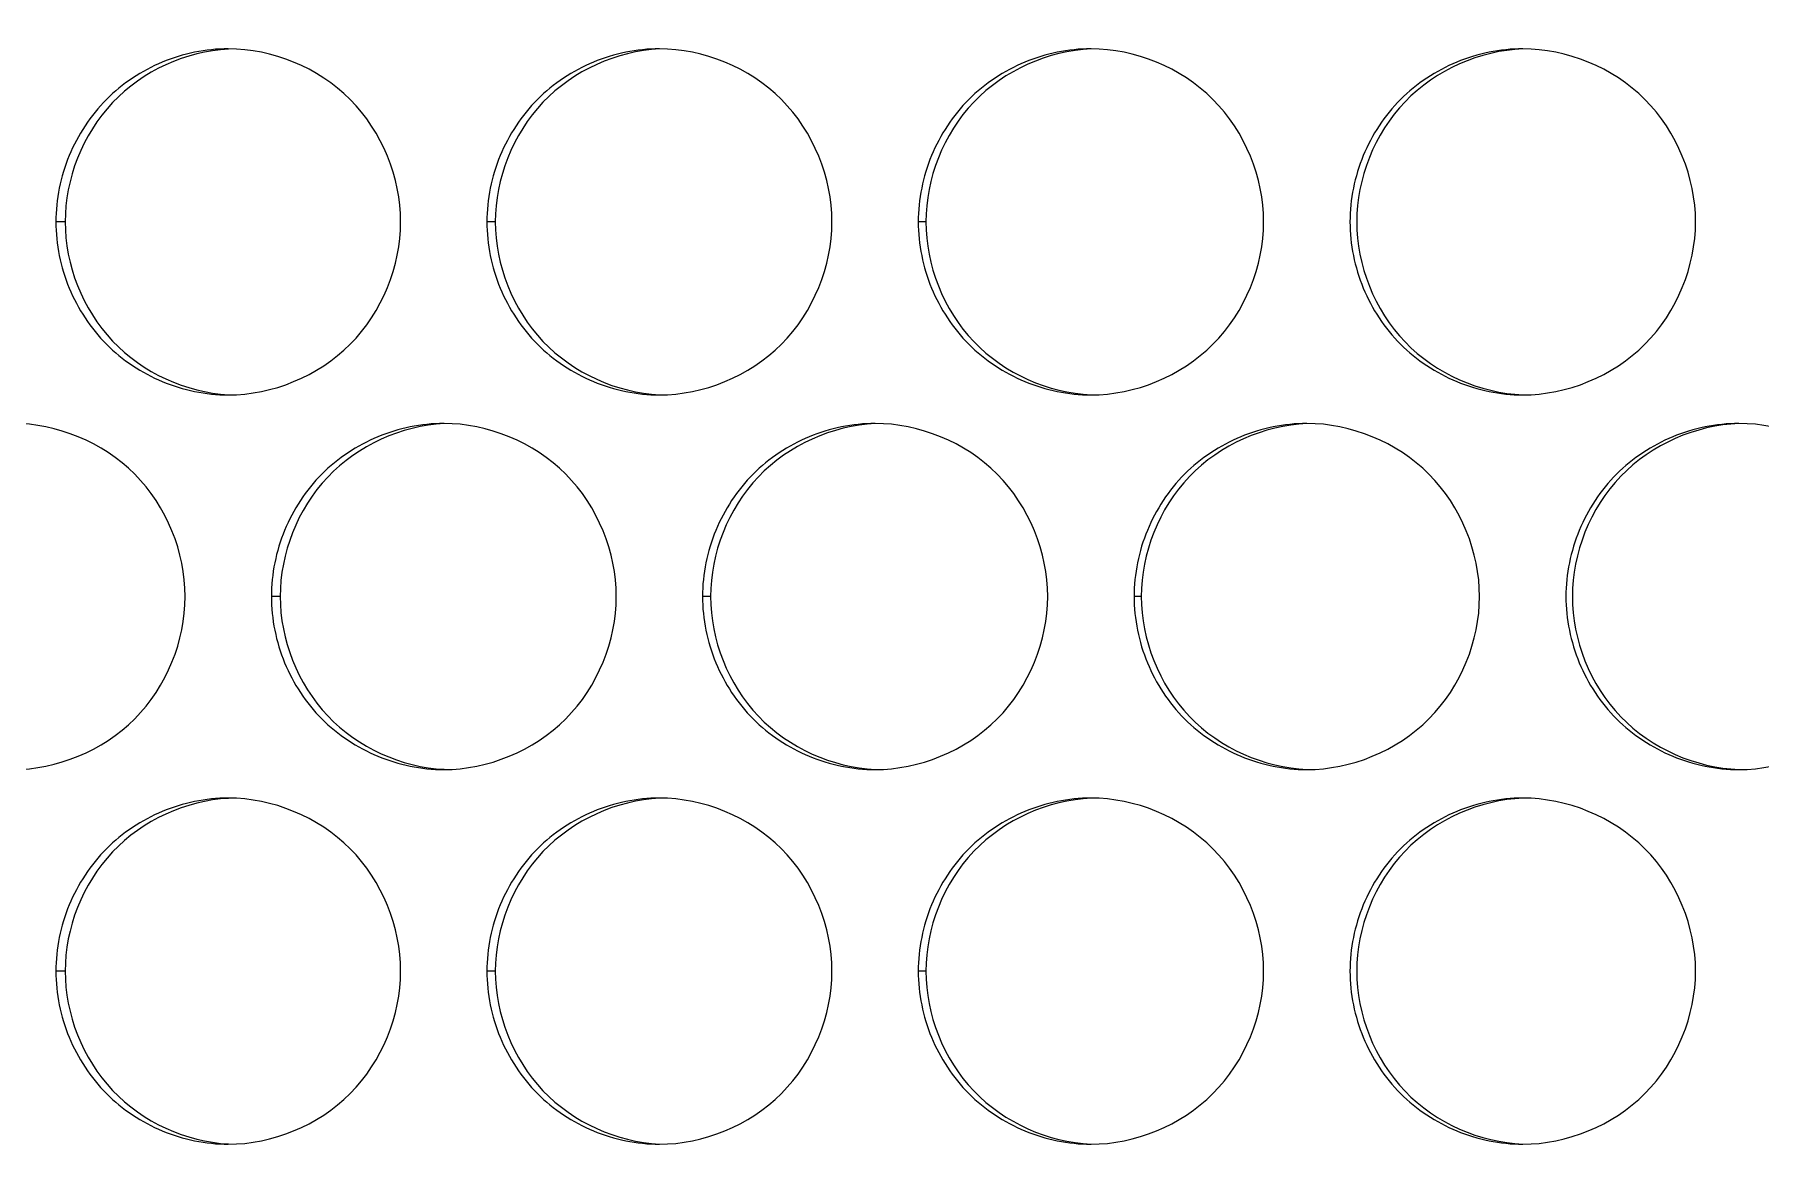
# Model space of a CAD drawing. Header units: millimetres. Extents: x 1177 to 4147, y 93 to 2194.
# Drawn here: x 1726.67 to 1756.59, y 1771.54 to 1791.03 of the extents above; entities that cross this region are included whole.
import ezdxf

# ---------------------------------------------------------------- set-up
doc = ezdxf.new("R2010")
doc.units = ezdxf.units.MM
doc.header["$LTSCALE"] = 0.1
doc.layers.get('0').update_dxf_attribs({"lineweight": 13})
doc.layers.add('标注', color=251, linetype='Continuous', lineweight=9)

msp = doc.modelspace()

# ---------------------------------------------------------------- linework, layer by layer
for radius, start, end in [(196.75, 204.56225, 43.01001), (177.334, 204.90538, 48.55999), (177.047, 204.9052, 48.6494), (168.077, 204.78787, 51.55568), (165.455, 204.70676, 52.44821), (156.5, 204.24844, 55.64881), (156.25, 204.23139, 55.74165), (155.11, 204.1505, 56.16753), (155, 204.14243, 56.20879)]:
    msp.add_arc((1812.49, 1686.895), radius, start, end)
at = {"layer": '标注'}
for p, q in [((1727.205, 1787.779), (1727.044, 1787.779)), ((1727.205, 1787.779), (1727.044, 1787.779)), ((1734.661, 1787.779), (1734.515, 1787.779)), ((1734.661, 1787.779), (1734.515, 1787.779)), ((1742.124, 1787.779), (1741.992, 1787.779)), ((1742.124, 1787.779), (1741.992, 1787.779)), ((1730.932, 1781.284), (1730.779, 1781.284)), ((1738.392, 1781.284), (1738.252, 1781.284)), ((1745.858, 1781.284), (1745.733, 1781.284)), ((1727.205, 1774.789), (1727.044, 1774.789)), ((1727.205, 1774.789), (1727.044, 1774.789)), ((1734.661, 1774.789), (1734.515, 1774.789)), ((1734.661, 1774.789), (1734.515, 1774.789)), ((1742.124, 1774.789), (1741.992, 1774.789)), ((1742.124, 1774.789), (1741.992, 1774.789))]:
    msp.add_line(p, q, dxfattribs=at)
msp.add_spline([(2027.49, 1819.182), (1864.296, 1806.369), (1766.772, 1737.15), (1658.757, 1615.796), (1597.49, 1595.163)], degree=3, dxfattribs=at)
for points, knots in [([(1730.036, 1790.775), (1729.299, 1790.736), (1727.795, 1790.06), (1727.205, 1788.521), (1727.205, 1787.779)], [0, 0, 0, 0, 0.49894, 1, 1, 1, 1]), ([(1730.036, 1790.775), (1729.299, 1790.736), (1727.795, 1790.06), (1727.205, 1788.521), (1727.205, 1787.779)], [0, 0, 0, 0, 0.49894, 1, 1, 1, 1]), ([(1733.02, 1787.779), (1733.02, 1788.544), (1732.385, 1790.136), (1730.794, 1790.779), (1730.032, 1790.779)], [0, 0, 0, 0, 0.500703, 1, 1, 1, 1]), ([(1733.02, 1787.779), (1733.02, 1788.544), (1732.385, 1790.136), (1730.794, 1790.779), (1730.032, 1790.779)], [0, 0, 0, 0, 0.500703, 1, 1, 1, 1]), ([(1737.509, 1790.776), (1736.769, 1790.74), (1735.256, 1790.068), (1734.661, 1788.523), (1734.661, 1787.779)], [0, 0, 0, 0, 0.499102, 1, 1, 1, 1]), ([(1737.509, 1790.776), (1736.769, 1790.74), (1735.256, 1790.068), (1734.661, 1788.523), (1734.661, 1787.779)], [0, 0, 0, 0, 0.499102, 1, 1, 1, 1]), ([(1740.496, 1787.779), (1740.496, 1788.544), (1739.86, 1790.137), (1738.268, 1790.779), (1737.505, 1790.779)], [0, 0, 0, 0, 0.50054, 1, 1, 1, 1]), ([(1740.496, 1787.779), (1740.496, 1788.544), (1739.86, 1790.137), (1738.268, 1790.779), (1737.505, 1790.779)], [0, 0, 0, 0, 0.50054, 1, 1, 1, 1]), ([(1744.988, 1790.777), (1744.245, 1790.744), (1742.724, 1790.075), (1742.124, 1788.525), (1742.124, 1787.779)], [0, 0, 0, 0, 0.49925, 1, 1, 1, 1]), ([(1744.988, 1790.777), (1744.245, 1790.744), (1742.724, 1790.075), (1742.124, 1788.525), (1742.124, 1787.779)], [0, 0, 0, 0, 0.49925, 1, 1, 1, 1]), ([(1747.978, 1787.779), (1747.978, 1788.545), (1747.341, 1790.138), (1745.748, 1790.779), (1744.984, 1790.779)], [0, 0, 0, 0, 0.500393, 1, 1, 1, 1]), ([(1747.978, 1787.779), (1747.978, 1788.545), (1747.341, 1790.138), (1745.748, 1790.779), (1744.984, 1790.779)], [0, 0, 0, 0, 0.500393, 1, 1, 1, 1]), ([(1752.474, 1790.777), (1751.728, 1790.749), (1750.198, 1790.083), (1749.593, 1788.527), (1749.593, 1787.779)], [0, 0, 0, 0, 0.499382, 1, 1, 1, 1]), ([(1752.474, 1790.777), (1751.728, 1790.749), (1750.198, 1790.083), (1749.593, 1788.527), (1749.593, 1787.779)], [0, 0, 0, 0, 0.499382, 1, 1, 1, 1]), ([(1755.466, 1787.779), (1755.466, 1788.545), (1754.827, 1790.138), (1753.234, 1790.779), (1752.47, 1790.779)], [0, 0, 0, 0, 0.500261, 1, 1, 1, 1]), ([(1755.466, 1787.779), (1755.466, 1788.545), (1754.827, 1790.138), (1753.234, 1790.779), (1752.47, 1790.779)], [0, 0, 0, 0, 0.500261, 1, 1, 1, 1]), ([(1728.889, 1790.548), (1728.531, 1790.398), (1727.861, 1789.958), (1727.423, 1789.286), (1727.275, 1788.927)], [0, 0, 0, 0, 0.499722, 1, 1, 1, 1]), ([(1728.889, 1790.548), (1728.531, 1790.398), (1727.861, 1789.958), (1727.423, 1789.286), (1727.275, 1788.927)], [0, 0, 0, 0, 0.499722, 1, 1, 1, 1]), ([(1736.361, 1790.548), (1736.002, 1790.398), (1735.332, 1789.958), (1734.894, 1789.287), (1734.745, 1788.927)], [0, 0, 0, 0, 0.499813, 1, 1, 1, 1]), ([(1736.361, 1790.548), (1736.002, 1790.398), (1735.332, 1789.958), (1734.894, 1789.287), (1734.745, 1788.927)], [0, 0, 0, 0, 0.499813, 1, 1, 1, 1]), ([(1743.84, 1790.548), (1743.481, 1790.398), (1742.81, 1789.958), (1742.371, 1789.287), (1742.222, 1788.927)], [0, 0, 0, 0, 0.499896, 1, 1, 1, 1]), ([(1743.84, 1790.548), (1743.481, 1790.398), (1742.81, 1789.958), (1742.371, 1789.287), (1742.222, 1788.927)], [0, 0, 0, 0, 0.499896, 1, 1, 1, 1]), ([(1751.325, 1790.548), (1750.965, 1790.398), (1750.294, 1789.959), (1749.855, 1789.287), (1749.706, 1788.927)], [0, 0, 0, 0, 0.49997, 1, 1, 1, 1]), ([(1751.325, 1790.548), (1750.965, 1790.398), (1750.294, 1789.959), (1749.855, 1789.287), (1749.706, 1788.927)], [0, 0, 0, 0, 0.49997, 1, 1, 1, 1]), ([(1727.205, 1787.779), (1727.205, 1787.038), (1727.795, 1785.499), (1729.299, 1784.823), (1730.036, 1784.783)], [0, 0, 0, 0, 0.50106, 1, 1, 1, 1]), ([(1727.205, 1787.779), (1727.205, 1787.038), (1727.795, 1785.499), (1729.299, 1784.823), (1730.036, 1784.783)], [0, 0, 0, 0, 0.50106, 1, 1, 1, 1]), ([(1730.032, 1784.779), (1730.794, 1784.779), (1732.385, 1785.422), (1733.02, 1787.014), (1733.02, 1787.779)], [0, 0, 0, 0, 0.499297, 1, 1, 1, 1]), ([(1730.032, 1784.779), (1730.794, 1784.779), (1732.385, 1785.422), (1733.02, 1787.014), (1733.02, 1787.779)], [0, 0, 0, 0, 0.499297, 1, 1, 1, 1]), ([(1734.661, 1787.779), (1734.661, 1787.036), (1735.256, 1785.491), (1736.769, 1784.818), (1737.509, 1784.783)], [0, 0, 0, 0, 0.500898, 1, 1, 1, 1]), ([(1734.661, 1787.779), (1734.661, 1787.036), (1735.256, 1785.491), (1736.769, 1784.818), (1737.509, 1784.783)], [0, 0, 0, 0, 0.500898, 1, 1, 1, 1]), ([(1737.505, 1784.779), (1738.268, 1784.779), (1739.86, 1785.422), (1740.496, 1787.014), (1740.496, 1787.779)], [0, 0, 0, 0, 0.49946, 1, 1, 1, 1]), ([(1737.505, 1784.779), (1738.268, 1784.779), (1739.86, 1785.422), (1740.496, 1787.014), (1740.496, 1787.779)], [0, 0, 0, 0, 0.49946, 1, 1, 1, 1]), ([(1742.124, 1787.779), (1742.124, 1787.033), (1742.724, 1785.484), (1744.245, 1784.814), (1744.988, 1784.782)], [0, 0, 0, 0, 0.50075, 1, 1, 1, 1]), ([(1742.124, 1787.779), (1742.124, 1787.033), (1742.724, 1785.484), (1744.245, 1784.814), (1744.988, 1784.782)], [0, 0, 0, 0, 0.50075, 1, 1, 1, 1]), ([(1744.984, 1784.779), (1745.748, 1784.779), (1747.341, 1785.421), (1747.978, 1787.014), (1747.978, 1787.779)], [0, 0, 0, 0, 0.499607, 1, 1, 1, 1]), ([(1744.984, 1784.779), (1745.748, 1784.779), (1747.341, 1785.421), (1747.978, 1787.014), (1747.978, 1787.779)], [0, 0, 0, 0, 0.499607, 1, 1, 1, 1]), ([(1749.593, 1787.779), (1749.593, 1787.031), (1750.198, 1785.476), (1751.728, 1784.81), (1752.474, 1784.781)], [0, 0, 0, 0, 0.500618, 1, 1, 1, 1]), ([(1749.593, 1787.779), (1749.593, 1787.031), (1750.198, 1785.476), (1751.728, 1784.81), (1752.474, 1784.781)], [0, 0, 0, 0, 0.500618, 1, 1, 1, 1]), ([(1752.47, 1784.779), (1753.234, 1784.779), (1754.827, 1785.421), (1755.466, 1787.014), (1755.466, 1787.779)], [0, 0, 0, 0, 0.499739, 1, 1, 1, 1]), ([(1752.47, 1784.779), (1753.234, 1784.779), (1754.827, 1785.421), (1755.466, 1787.014), (1755.466, 1787.779)], [0, 0, 0, 0, 0.499739, 1, 1, 1, 1]), ([(1727.275, 1786.632), (1727.423, 1786.272), (1727.861, 1785.601), (1728.531, 1785.161), (1728.889, 1785.011)], [0, 0, 0, 0, 0.500278, 1, 1, 1, 1]), ([(1727.275, 1786.632), (1727.423, 1786.272), (1727.861, 1785.601), (1728.531, 1785.161), (1728.889, 1785.011)], [0, 0, 0, 0, 0.500278, 1, 1, 1, 1]), ([(1734.745, 1786.632), (1734.894, 1786.272), (1735.332, 1785.6), (1736.002, 1785.161), (1736.361, 1785.011)], [0, 0, 0, 0, 0.500187, 1, 1, 1, 1]), ([(1734.745, 1786.632), (1734.894, 1786.272), (1735.332, 1785.6), (1736.002, 1785.161), (1736.361, 1785.011)], [0, 0, 0, 0, 0.500187, 1, 1, 1, 1]), ([(1742.222, 1786.632), (1742.371, 1786.272), (1742.81, 1785.6), (1743.481, 1785.16), (1743.84, 1785.011)], [0, 0, 0, 0, 0.500104, 1, 1, 1, 1]), ([(1742.222, 1786.632), (1742.371, 1786.272), (1742.81, 1785.6), (1743.481, 1785.16), (1743.84, 1785.011)], [0, 0, 0, 0, 0.500104, 1, 1, 1, 1]), ([(1749.706, 1786.632), (1749.855, 1786.272), (1750.294, 1785.6), (1750.965, 1785.16), (1751.325, 1785.011)], [0, 0, 0, 0, 0.50003, 1, 1, 1, 1]), ([(1749.706, 1786.632), (1749.855, 1786.272), (1750.294, 1785.6), (1750.965, 1785.16), (1751.325, 1785.011)], [0, 0, 0, 0, 0.50003, 1, 1, 1, 1]), ([(1729.285, 1781.284), (1729.285, 1782.049), (1728.65, 1783.641), (1727.06, 1784.284), (1726.298, 1784.284)], [0, 0, 0, 0, 0.50079, 1, 1, 1, 1]), ([(1736.757, 1781.284), (1736.757, 1782.049), (1736.122, 1783.642), (1734.53, 1784.284), (1733.767, 1784.284)], [0, 0, 0, 0, 0.500619, 1, 1, 1, 1]), ([(1744.236, 1781.284), (1744.236, 1782.049), (1743.599, 1783.642), (1742.007, 1784.284), (1741.244, 1784.284)], [0, 0, 0, 0, 0.500464, 1, 1, 1, 1]), ([(1751.721, 1781.284), (1751.721, 1782.049), (1751.083, 1783.643), (1749.491, 1784.284), (1748.726, 1784.284)], [0, 0, 0, 0, 0.500325, 1, 1, 1, 1]), ([(1759.212, 1781.284), (1759.212, 1782.049), (1758.573, 1783.643), (1756.979, 1784.284), (1756.215, 1784.284)], [0, 0, 0, 0, 0.500202, 1, 1, 1, 1]), ([(1733.772, 1784.281), (1733.033, 1784.243), (1731.525, 1783.569), (1730.932, 1782.027), (1730.932, 1781.284)], [0, 0, 0, 0, 0.499023, 1, 1, 1, 1]), ([(1732.625, 1784.052), (1732.265, 1783.903), (1731.595, 1783.463), (1731.158, 1782.791), (1731.009, 1782.431)], [0, 0, 0, 0, 0.499769, 1, 1, 1, 1]), ([(1741.248, 1784.281), (1740.506, 1784.247), (1738.989, 1783.576), (1738.392, 1782.029), (1738.392, 1781.284)], [0, 0, 0, 0, 0.499178, 1, 1, 1, 1]), ([(1740.1, 1784.052), (1739.741, 1783.903), (1739.07, 1783.463), (1738.632, 1782.791), (1738.483, 1782.431)], [0, 0, 0, 0, 0.499856, 1, 1, 1, 1]), ([(1748.73, 1784.282), (1747.986, 1784.251), (1746.46, 1783.584), (1745.858, 1782.031), (1745.858, 1781.284)], [0, 0, 0, 0, 0.499318, 1, 1, 1, 1]), ([(1747.582, 1784.052), (1747.222, 1783.903), (1746.551, 1783.463), (1746.112, 1782.791), (1745.964, 1782.431)], [0, 0, 0, 0, 0.499934, 1, 1, 1, 1]), ([(1756.218, 1784.282), (1755.471, 1784.255), (1753.937, 1783.591), (1753.33, 1782.033), (1753.33, 1781.284)], [0, 0, 0, 0, 0.499443, 1, 1, 1, 1]), ([(1755.069, 1784.052), (1754.71, 1783.903), (1754.038, 1783.463), (1753.599, 1782.791), (1753.45, 1782.431)], [0, 0, 0, 0, 0.500004, 1, 1, 1, 1]), ([(1726.298, 1778.284), (1727.06, 1778.284), (1728.65, 1778.928), (1729.285, 1780.519), (1729.285, 1781.284)], [0, 0, 0, 0, 0.49921, 1, 1, 1, 1]), ([(1730.932, 1781.284), (1730.932, 1780.542), (1731.525, 1779), (1733.033, 1778.325), (1733.772, 1778.288)], [0, 0, 0, 0, 0.500977, 1, 1, 1, 1]), ([(1733.767, 1778.284), (1734.53, 1778.284), (1736.122, 1778.927), (1736.757, 1780.519), (1736.757, 1781.284)], [0, 0, 0, 0, 0.499381, 1, 1, 1, 1]), ([(1738.392, 1781.284), (1738.392, 1780.539), (1738.989, 1778.992), (1740.506, 1778.321), (1741.248, 1778.287)], [0, 0, 0, 0, 0.500822, 1, 1, 1, 1]), ([(1741.244, 1778.284), (1742.007, 1778.284), (1743.599, 1778.926), (1744.236, 1780.519), (1744.236, 1781.284)], [0, 0, 0, 0, 0.499536, 1, 1, 1, 1]), ([(1745.858, 1781.284), (1745.858, 1780.537), (1746.46, 1778.985), (1747.986, 1778.317), (1748.73, 1778.287)], [0, 0, 0, 0, 0.500682, 1, 1, 1, 1]), ([(1748.726, 1778.284), (1749.491, 1778.284), (1751.083, 1778.926), (1751.721, 1780.519), (1751.721, 1781.284)], [0, 0, 0, 0, 0.499675, 1, 1, 1, 1]), ([(1753.33, 1781.284), (1753.33, 1780.535), (1753.937, 1778.977), (1755.471, 1778.313), (1756.218, 1778.286)], [0, 0, 0, 0, 0.500557, 1, 1, 1, 1]), ([(1756.215, 1778.284), (1756.979, 1778.284), (1758.573, 1778.925), (1759.212, 1780.519), (1759.212, 1781.284)], [0, 0, 0, 0, 0.499798, 1, 1, 1, 1]), ([(1731.009, 1780.137), (1731.158, 1779.777), (1731.595, 1779.105), (1732.265, 1778.665), (1732.625, 1778.516)], [0, 0, 0, 0, 0.500231, 1, 1, 1, 1]), ([(1738.483, 1780.137), (1738.632, 1779.777), (1739.07, 1779.105), (1739.741, 1778.665), (1740.1, 1778.516)], [0, 0, 0, 0, 0.500144, 1, 1, 1, 1]), ([(1745.964, 1780.137), (1746.112, 1779.777), (1746.551, 1779.105), (1747.222, 1778.665), (1747.582, 1778.516)], [0, 0, 0, 0, 0.500066, 1, 1, 1, 1]), ([(1753.45, 1780.137), (1753.599, 1779.777), (1754.038, 1779.105), (1754.71, 1778.665), (1755.069, 1778.516)], [0, 0, 0, 0, 0.499996, 1, 1, 1, 1]), ([(1730.036, 1777.785), (1729.299, 1777.746), (1727.795, 1777.07), (1727.205, 1775.53), (1727.205, 1774.789)], [0, 0, 0, 0, 0.49894, 1, 1, 1, 1]), ([(1730.036, 1777.785), (1729.299, 1777.746), (1727.795, 1777.07), (1727.205, 1775.53), (1727.205, 1774.789)], [0, 0, 0, 0, 0.49894, 1, 1, 1, 1]), ([(1733.02, 1774.789), (1733.02, 1775.554), (1732.385, 1777.146), (1730.794, 1777.789), (1730.032, 1777.789)], [0, 0, 0, 0, 0.500703, 1, 1, 1, 1]), ([(1733.02, 1774.789), (1733.02, 1775.554), (1732.385, 1777.146), (1730.794, 1777.789), (1730.032, 1777.789)], [0, 0, 0, 0, 0.500703, 1, 1, 1, 1]), ([(1737.509, 1777.786), (1736.769, 1777.75), (1735.256, 1777.077), (1734.661, 1775.533), (1734.661, 1774.789)], [0, 0, 0, 0, 0.499102, 1, 1, 1, 1]), ([(1737.509, 1777.786), (1736.769, 1777.75), (1735.256, 1777.077), (1734.661, 1775.533), (1734.661, 1774.789)], [0, 0, 0, 0, 0.499102, 1, 1, 1, 1]), ([(1740.496, 1774.789), (1740.496, 1775.554), (1739.86, 1777.147), (1738.268, 1777.789), (1737.505, 1777.789)], [0, 0, 0, 0, 0.50054, 1, 1, 1, 1]), ([(1740.496, 1774.789), (1740.496, 1775.554), (1739.86, 1777.147), (1738.268, 1777.789), (1737.505, 1777.789)], [0, 0, 0, 0, 0.50054, 1, 1, 1, 1]), ([(1744.988, 1777.786), (1744.245, 1777.754), (1742.724, 1777.085), (1742.124, 1775.535), (1742.124, 1774.789)], [0, 0, 0, 0, 0.49925, 1, 1, 1, 1]), ([(1744.988, 1777.786), (1744.245, 1777.754), (1742.724, 1777.085), (1742.124, 1775.535), (1742.124, 1774.789)], [0, 0, 0, 0, 0.49925, 1, 1, 1, 1]), ([(1747.978, 1774.789), (1747.978, 1775.554), (1747.341, 1777.147), (1745.748, 1777.789), (1744.984, 1777.789)], [0, 0, 0, 0, 0.500393, 1, 1, 1, 1]), ([(1747.978, 1774.789), (1747.978, 1775.554), (1747.341, 1777.147), (1745.748, 1777.789), (1744.984, 1777.789)], [0, 0, 0, 0, 0.500393, 1, 1, 1, 1]), ([(1752.474, 1777.787), (1751.728, 1777.758), (1750.198, 1777.092), (1749.593, 1775.537), (1749.593, 1774.789)], [0, 0, 0, 0, 0.499382, 1, 1, 1, 1]), ([(1752.474, 1777.787), (1751.728, 1777.758), (1750.198, 1777.092), (1749.593, 1775.537), (1749.593, 1774.789)], [0, 0, 0, 0, 0.499382, 1, 1, 1, 1]), ([(1755.466, 1774.789), (1755.466, 1775.554), (1754.827, 1777.148), (1753.234, 1777.789), (1752.47, 1777.789)], [0, 0, 0, 0, 0.500261, 1, 1, 1, 1]), ([(1755.466, 1774.789), (1755.466, 1775.554), (1754.827, 1777.148), (1753.234, 1777.789), (1752.47, 1777.789)], [0, 0, 0, 0, 0.500261, 1, 1, 1, 1]), ([(1728.889, 1777.557), (1728.531, 1777.408), (1727.861, 1776.968), (1727.423, 1776.296), (1727.275, 1775.936)], [0, 0, 0, 0, 0.499722, 1, 1, 1, 1]), ([(1728.889, 1777.557), (1728.531, 1777.408), (1727.861, 1776.968), (1727.423, 1776.296), (1727.275, 1775.936)], [0, 0, 0, 0, 0.499722, 1, 1, 1, 1]), ([(1736.361, 1777.557), (1736.002, 1777.408), (1735.332, 1776.968), (1734.894, 1776.296), (1734.745, 1775.936)], [0, 0, 0, 0, 0.499813, 1, 1, 1, 1]), ([(1736.361, 1777.557), (1736.002, 1777.408), (1735.332, 1776.968), (1734.894, 1776.296), (1734.745, 1775.936)], [0, 0, 0, 0, 0.499813, 1, 1, 1, 1]), ([(1743.84, 1777.557), (1743.481, 1777.408), (1742.81, 1776.968), (1742.371, 1776.296), (1742.222, 1775.936)], [0, 0, 0, 0, 0.499896, 1, 1, 1, 1]), ([(1743.84, 1777.557), (1743.481, 1777.408), (1742.81, 1776.968), (1742.371, 1776.296), (1742.222, 1775.936)], [0, 0, 0, 0, 0.499896, 1, 1, 1, 1]), ([(1751.325, 1777.557), (1750.965, 1777.408), (1750.294, 1776.968), (1749.855, 1776.296), (1749.706, 1775.936)], [0, 0, 0, 0, 0.49997, 1, 1, 1, 1]), ([(1751.325, 1777.557), (1750.965, 1777.408), (1750.294, 1776.968), (1749.855, 1776.296), (1749.706, 1775.936)], [0, 0, 0, 0, 0.49997, 1, 1, 1, 1]), ([(1727.205, 1774.789), (1727.205, 1774.048), (1727.795, 1772.508), (1729.299, 1771.832), (1730.036, 1771.793)], [0, 0, 0, 0, 0.50106, 1, 1, 1, 1]), ([(1727.205, 1774.789), (1727.205, 1774.048), (1727.795, 1772.508), (1729.299, 1771.832), (1730.036, 1771.793)], [0, 0, 0, 0, 0.50106, 1, 1, 1, 1]), ([(1730.032, 1771.789), (1730.794, 1771.789), (1732.385, 1772.432), (1733.02, 1774.024), (1733.02, 1774.789)], [0, 0, 0, 0, 0.499297, 1, 1, 1, 1]), ([(1730.032, 1771.789), (1730.794, 1771.789), (1732.385, 1772.432), (1733.02, 1774.024), (1733.02, 1774.789)], [0, 0, 0, 0, 0.499297, 1, 1, 1, 1]), ([(1734.661, 1774.789), (1734.661, 1774.045), (1735.256, 1772.501), (1736.769, 1771.828), (1737.509, 1771.792)], [0, 0, 0, 0, 0.500898, 1, 1, 1, 1]), ([(1734.661, 1774.789), (1734.661, 1774.045), (1735.256, 1772.501), (1736.769, 1771.828), (1737.509, 1771.792)], [0, 0, 0, 0, 0.500898, 1, 1, 1, 1]), ([(1737.505, 1771.789), (1738.268, 1771.789), (1739.86, 1772.431), (1740.496, 1774.024), (1740.496, 1774.789)], [0, 0, 0, 0, 0.49946, 1, 1, 1, 1]), ([(1737.505, 1771.789), (1738.268, 1771.789), (1739.86, 1772.431), (1740.496, 1774.024), (1740.496, 1774.789)], [0, 0, 0, 0, 0.49946, 1, 1, 1, 1]), ([(1742.124, 1774.789), (1742.124, 1774.043), (1742.724, 1772.493), (1744.245, 1771.824), (1744.988, 1771.792)], [0, 0, 0, 0, 0.50075, 1, 1, 1, 1]), ([(1742.124, 1774.789), (1742.124, 1774.043), (1742.724, 1772.493), (1744.245, 1771.824), (1744.988, 1771.792)], [0, 0, 0, 0, 0.50075, 1, 1, 1, 1]), ([(1744.984, 1771.789), (1745.748, 1771.789), (1747.341, 1772.431), (1747.978, 1774.024), (1747.978, 1774.789)], [0, 0, 0, 0, 0.499607, 1, 1, 1, 1]), ([(1744.984, 1771.789), (1745.748, 1771.789), (1747.341, 1772.431), (1747.978, 1774.024), (1747.978, 1774.789)], [0, 0, 0, 0, 0.499607, 1, 1, 1, 1]), ([(1749.593, 1774.789), (1749.593, 1774.041), (1750.198, 1772.486), (1751.728, 1771.82), (1752.474, 1771.791)], [0, 0, 0, 0, 0.500618, 1, 1, 1, 1]), ([(1749.593, 1774.789), (1749.593, 1774.041), (1750.198, 1772.486), (1751.728, 1771.82), (1752.474, 1771.791)], [0, 0, 0, 0, 0.500618, 1, 1, 1, 1]), ([(1752.47, 1771.789), (1753.234, 1771.789), (1754.827, 1772.43), (1755.466, 1774.024), (1755.466, 1774.789)], [0, 0, 0, 0, 0.499739, 1, 1, 1, 1]), ([(1752.47, 1771.789), (1753.234, 1771.789), (1754.827, 1772.43), (1755.466, 1774.024), (1755.466, 1774.789)], [0, 0, 0, 0, 0.499739, 1, 1, 1, 1]), ([(1727.275, 1773.642), (1727.423, 1773.282), (1727.861, 1772.61), (1728.531, 1772.17), (1728.889, 1772.021)], [0, 0, 0, 0, 0.500278, 1, 1, 1, 1]), ([(1727.275, 1773.642), (1727.423, 1773.282), (1727.861, 1772.61), (1728.531, 1772.17), (1728.889, 1772.021)], [0, 0, 0, 0, 0.500278, 1, 1, 1, 1]), ([(1734.745, 1773.642), (1734.894, 1773.282), (1735.332, 1772.61), (1736.002, 1772.17), (1736.361, 1772.021)], [0, 0, 0, 0, 0.500187, 1, 1, 1, 1]), ([(1734.745, 1773.642), (1734.894, 1773.282), (1735.332, 1772.61), (1736.002, 1772.17), (1736.361, 1772.021)], [0, 0, 0, 0, 0.500187, 1, 1, 1, 1]), ([(1742.222, 1773.642), (1742.371, 1773.282), (1742.81, 1772.61), (1743.481, 1772.17), (1743.84, 1772.021)], [0, 0, 0, 0, 0.500104, 1, 1, 1, 1]), ([(1742.222, 1773.642), (1742.371, 1773.282), (1742.81, 1772.61), (1743.481, 1772.17), (1743.84, 1772.021)], [0, 0, 0, 0, 0.500104, 1, 1, 1, 1]), ([(1749.706, 1773.642), (1749.855, 1773.282), (1750.294, 1772.61), (1750.965, 1772.17), (1751.325, 1772.021)], [0, 0, 0, 0, 0.50003, 1, 1, 1, 1]), ([(1749.706, 1773.642), (1749.855, 1773.282), (1750.294, 1772.61), (1750.965, 1772.17), (1751.325, 1772.021)], [0, 0, 0, 0, 0.50003, 1, 1, 1, 1])]:
    msp.add_open_spline(points, degree=3, knots=knots, dxfattribs=at)
for points in [[(1730.032, 1790.779), (1729.643, 1790.779), (1729.248, 1790.697), (1728.889, 1790.548)], [(1730.032, 1790.779), (1729.643, 1790.779), (1729.248, 1790.697), (1728.889, 1790.548)], [(1737.505, 1790.779), (1737.116, 1790.779), (1736.72, 1790.697), (1736.361, 1790.548)], [(1737.505, 1790.779), (1737.116, 1790.779), (1736.72, 1790.697), (1736.361, 1790.548)], [(1744.984, 1790.779), (1744.595, 1790.779), (1744.2, 1790.697), (1743.84, 1790.548)], [(1744.984, 1790.779), (1744.595, 1790.779), (1744.2, 1790.697), (1743.84, 1790.548)], [(1752.47, 1790.779), (1752.081, 1790.779), (1751.685, 1790.697), (1751.325, 1790.548)], [(1752.47, 1790.779), (1752.081, 1790.779), (1751.685, 1790.697), (1751.325, 1790.548)], [(1727.275, 1788.927), (1727.126, 1788.566), (1727.044, 1788.169), (1727.044, 1787.779)], [(1727.275, 1788.927), (1727.126, 1788.566), (1727.044, 1788.169), (1727.044, 1787.779)], [(1734.745, 1788.927), (1734.596, 1788.566), (1734.515, 1788.169), (1734.515, 1787.779)], [(1734.745, 1788.927), (1734.596, 1788.566), (1734.515, 1788.169), (1734.515, 1787.779)], [(1742.222, 1788.927), (1742.074, 1788.566), (1741.992, 1788.169), (1741.992, 1787.779)], [(1742.222, 1788.927), (1742.074, 1788.566), (1741.992, 1788.169), (1741.992, 1787.779)], [(1749.706, 1788.927), (1749.557, 1788.566), (1749.475, 1788.169), (1749.475, 1787.779)], [(1749.706, 1788.927), (1749.557, 1788.566), (1749.475, 1788.169), (1749.475, 1787.779)], [(1727.044, 1787.779), (1727.044, 1787.389), (1727.126, 1786.993), (1727.275, 1786.632)], [(1727.044, 1787.779), (1727.044, 1787.389), (1727.126, 1786.993), (1727.275, 1786.632)], [(1734.515, 1787.779), (1734.515, 1787.389), (1734.596, 1786.993), (1734.745, 1786.632)], [(1734.515, 1787.779), (1734.515, 1787.389), (1734.596, 1786.993), (1734.745, 1786.632)], [(1741.992, 1787.779), (1741.992, 1787.389), (1742.074, 1786.993), (1742.222, 1786.632)], [(1741.992, 1787.779), (1741.992, 1787.389), (1742.074, 1786.993), (1742.222, 1786.632)], [(1749.475, 1787.779), (1749.475, 1787.389), (1749.557, 1786.993), (1749.706, 1786.632)], [(1749.475, 1787.779), (1749.475, 1787.389), (1749.557, 1786.993), (1749.706, 1786.632)], [(1728.889, 1785.011), (1729.248, 1784.862), (1729.643, 1784.779), (1730.032, 1784.779)], [(1728.889, 1785.011), (1729.248, 1784.862), (1729.643, 1784.779), (1730.032, 1784.779)], [(1736.361, 1785.011), (1736.72, 1784.862), (1737.116, 1784.779), (1737.505, 1784.779)], [(1736.361, 1785.011), (1736.72, 1784.862), (1737.116, 1784.779), (1737.505, 1784.779)], [(1743.84, 1785.011), (1744.2, 1784.862), (1744.595, 1784.779), (1744.984, 1784.779)], [(1743.84, 1785.011), (1744.2, 1784.862), (1744.595, 1784.779), (1744.984, 1784.779)], [(1751.325, 1785.011), (1751.685, 1784.862), (1752.081, 1784.779), (1752.47, 1784.779)], [(1751.325, 1785.011), (1751.685, 1784.862), (1752.081, 1784.779), (1752.47, 1784.779)], [(1733.767, 1784.284), (1733.379, 1784.284), (1732.983, 1784.202), (1732.625, 1784.052)], [(1741.244, 1784.284), (1740.855, 1784.284), (1740.459, 1784.202), (1740.1, 1784.052)], [(1748.726, 1784.284), (1748.337, 1784.284), (1747.941, 1784.202), (1747.582, 1784.052)], [(1756.215, 1784.284), (1755.825, 1784.284), (1755.429, 1784.202), (1755.069, 1784.052)], [(1731.009, 1782.431), (1730.86, 1782.071), (1730.779, 1781.674), (1730.779, 1781.284)], [(1738.483, 1782.431), (1738.334, 1782.071), (1738.252, 1781.674), (1738.252, 1781.284)], [(1745.964, 1782.431), (1745.814, 1782.071), (1745.733, 1781.674), (1745.733, 1781.284)], [(1753.45, 1782.431), (1753.301, 1782.071), (1753.219, 1781.674), (1753.219, 1781.284)], [(1730.779, 1781.284), (1730.779, 1780.894), (1730.86, 1780.498), (1731.009, 1780.137)], [(1738.252, 1781.284), (1738.252, 1780.894), (1738.334, 1780.497), (1738.483, 1780.137)], [(1745.733, 1781.284), (1745.733, 1780.894), (1745.814, 1780.497), (1745.964, 1780.137)], [(1753.219, 1781.284), (1753.219, 1780.894), (1753.301, 1780.497), (1753.45, 1780.137)], [(1732.625, 1778.516), (1732.983, 1778.367), (1733.379, 1778.284), (1733.767, 1778.284)], [(1740.1, 1778.516), (1740.459, 1778.367), (1740.855, 1778.284), (1741.244, 1778.284)], [(1747.582, 1778.516), (1747.941, 1778.367), (1748.337, 1778.284), (1748.726, 1778.284)], [(1755.069, 1778.516), (1755.429, 1778.367), (1755.825, 1778.284), (1756.215, 1778.284)], [(1730.032, 1777.789), (1729.643, 1777.789), (1729.248, 1777.706), (1728.889, 1777.557)], [(1730.032, 1777.789), (1729.643, 1777.789), (1729.248, 1777.706), (1728.889, 1777.557)], [(1737.505, 1777.789), (1737.116, 1777.789), (1736.72, 1777.706), (1736.361, 1777.557)], [(1737.505, 1777.789), (1737.116, 1777.789), (1736.72, 1777.706), (1736.361, 1777.557)], [(1744.984, 1777.789), (1744.595, 1777.789), (1744.2, 1777.707), (1743.84, 1777.557)], [(1744.984, 1777.789), (1744.595, 1777.789), (1744.2, 1777.707), (1743.84, 1777.557)], [(1752.47, 1777.789), (1752.081, 1777.789), (1751.685, 1777.707), (1751.325, 1777.557)], [(1752.47, 1777.789), (1752.081, 1777.789), (1751.685, 1777.707), (1751.325, 1777.557)], [(1727.275, 1775.936), (1727.126, 1775.576), (1727.044, 1775.179), (1727.044, 1774.789)], [(1727.275, 1775.936), (1727.126, 1775.576), (1727.044, 1775.179), (1727.044, 1774.789)], [(1734.745, 1775.936), (1734.596, 1775.576), (1734.515, 1775.179), (1734.515, 1774.789)], [(1734.745, 1775.936), (1734.596, 1775.576), (1734.515, 1775.179), (1734.515, 1774.789)], [(1742.222, 1775.936), (1742.074, 1775.576), (1741.992, 1775.179), (1741.992, 1774.789)], [(1742.222, 1775.936), (1742.074, 1775.576), (1741.992, 1775.179), (1741.992, 1774.789)], [(1749.706, 1775.936), (1749.557, 1775.576), (1749.475, 1775.179), (1749.475, 1774.789)], [(1749.706, 1775.936), (1749.557, 1775.576), (1749.475, 1775.179), (1749.475, 1774.789)], [(1727.044, 1774.789), (1727.044, 1774.399), (1727.126, 1774.002), (1727.275, 1773.642)], [(1727.044, 1774.789), (1727.044, 1774.399), (1727.126, 1774.002), (1727.275, 1773.642)], [(1734.515, 1774.789), (1734.515, 1774.399), (1734.596, 1774.002), (1734.745, 1773.642)], [(1734.515, 1774.789), (1734.515, 1774.399), (1734.596, 1774.002), (1734.745, 1773.642)], [(1741.992, 1774.789), (1741.992, 1774.399), (1742.074, 1774.002), (1742.222, 1773.642)], [(1741.992, 1774.789), (1741.992, 1774.399), (1742.074, 1774.002), (1742.222, 1773.642)], [(1749.475, 1774.789), (1749.475, 1774.399), (1749.557, 1774.002), (1749.706, 1773.642)], [(1749.475, 1774.789), (1749.475, 1774.399), (1749.557, 1774.002), (1749.706, 1773.642)], [(1728.889, 1772.021), (1729.248, 1771.872), (1729.643, 1771.789), (1730.032, 1771.789)], [(1728.889, 1772.021), (1729.248, 1771.872), (1729.643, 1771.789), (1730.032, 1771.789)], [(1736.361, 1772.021), (1736.72, 1771.871), (1737.116, 1771.789), (1737.505, 1771.789)], [(1736.361, 1772.021), (1736.72, 1771.871), (1737.116, 1771.789), (1737.505, 1771.789)], [(1743.84, 1772.021), (1744.2, 1771.871), (1744.595, 1771.789), (1744.984, 1771.789)], [(1743.84, 1772.021), (1744.2, 1771.871), (1744.595, 1771.789), (1744.984, 1771.789)], [(1751.325, 1772.021), (1751.685, 1771.871), (1752.081, 1771.789), (1752.47, 1771.789)], [(1751.325, 1772.021), (1751.685, 1771.871), (1752.081, 1771.789), (1752.47, 1771.789)]]:
    msp.add_open_spline(points, degree=3, dxfattribs=at)

doc.saveas('drawing.dxf')
